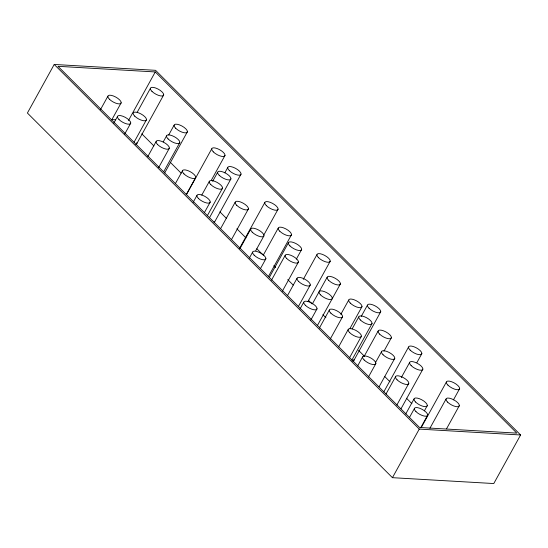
<?xml version="1.0" encoding="UTF-8"?>
<svg xmlns="http://www.w3.org/2000/svg" width="548" height="548" viewBox="0 0 548 548"><rect width="100%" height="100%" fill="white"/><g stroke="black" fill="none" stroke-linecap="round" stroke-linejoin="round"><path stroke-width="0.82" d="M54.218 64.452L27.4 113.025L392.437 477.678L493.782 483.548L520.6 434.975L155.564 70.322L54.218 64.452L419.247 429.098L520.6 434.975M100.428 109.723L107.853 96.27M111.676 120.019L121.17 102.825M113.717 123.307L117.43 116.58M128.465 120.519L155.276 71.946L516.833 433.119L419.535 427.481L57.978 66.308L155.276 71.946M124.554 134.349L130.739 123.136M137.178 112.299L150.378 88.386M134.089 142.151L146.467 119.731M136.877 143.514L163.688 94.941M147.809 156.564L156.064 141.617M163.215 141.939L166.517 135.959M168.716 134.966L174.072 125.245M158.646 167.599L169.373 148.172M163.736 171.661L179.826 142.514M164.695 172.908L187.389 131.801M175.374 183.621L182.388 170.914M186.21 194.663L195.698 177.47M186.539 194.471L211.706 148.885M193.184 202.26L196.896 195.533M201.787 195.061L209.213 181.607M211.405 180.1L225.016 155.44M212.679 181.278L217.625 172.312M224.838 172.819L227.728 167.585M204.431 212.549L210.206 202.089M207.26 215.816L222.522 188.163M209.487 217.727L230.941 178.867M241.038 174.141L214.22 222.714A7.473 2.774 28.9 0 0 214.131 221.865M220.693 228.468L235.133 202.315M231.53 239.51L248.443 208.87M239.599 248.237L264.759 202.65M239.942 248.648L250.669 229.215M249.285 258.183L252.58 252.203M264.047 234.613L278.076 209.206M255.724 250.717L263.978 235.77M263.307 255.115L278.165 228.215M260.533 268.472L265.896 258.759M268.369 276.617L291.474 234.77M269.376 277.302L288.351 242.922M271.493 280.172L285.104 255.512M296.304 259.197L301.66 249.477M282.33 291.214L298.413 262.067M287.481 295.605L296.968 278.418M303.297 279.336L316.915 254.676M298.317 306.64L310.278 284.967M300.009 308.969L303.722 302.243M307.949 301.585L330.225 261.225M312.394 303.839L327.081 277.363M310.846 320.011L317.032 308.798M317.429 325.464L340.39 283.919M319.368 328.101L329.266 310.161M340.849 314.292L348.686 300.092M330.204 339.137L342.582 316.717M338.616 346.87L348.103 329.684M350.035 328.321L361.995 306.647M352.138 328.923L358.741 316.963M361.235 316.415L367.427 305.202M349.453 357.913L361.413 336.239M351.837 360.139L372.051 323.519M353.926 360.337L380.737 311.757M357.611 365.975L362.557 357.001M364.043 356.563L378.072 331.15M375.702 362.242L381.476 351.782M368.448 377.01L375.873 363.557M383.956 351.158L391.382 337.705M379.113 386.737L394.786 358.337M383.778 391.936L408.527 347.096M386.004 394.026L395.492 376.832M401.314 377.558L409.562 362.612M416.891 362.618L421.844 353.652M396.841 405.061L408.801 383.388M401.013 408.774L422.878 369.167M405.732 413.987L413.98 399.04M409.404 417.576L414.357 408.609M424.405 410.829L427.289 405.595M392.437 477.678L419.247 429.098M420.652 427.865L427.666 415.165M421.159 427.714L446.325 382.127M429.913 428.262L446.004 399.115M453.449 399.889L459.635 388.683M446.524 428.837L459.313 405.671M111.395 119.533L115.662 119.779M141.788 133.828L153.899 145.926M170.25 162.263L181.148 173.154M219.912 211.871L226.571 218.529M236.866 228.811L245.956 237.887M256.854 248.778L262.91 254.827M273.815 265.718L275.63 267.534M287.741 279.631L293.194 285.076M308.332 300.201L311.963 303.832M322.868 314.716L325.896 317.744M358.598 350.412L364.653 356.46M384.641 376.428L390.094 381.874M406.445 398.204L411.897 403.65M136.781 142.665A7.473 2.774 28.9 0 1 135.726 144.508M353.83 359.481A7.473 2.774 28.9 0 1 352.775 361.324M349.693 332.663A7.473 2.774 28.9 0 0 361.057 336.869A7.473 2.774 28.9 0 0 353.529 329.348A7.473 2.774 28.9 0 0 349.693 332.663M350.275 303.078A7.473 2.774 28.9 0 0 361.639 307.277A7.473 2.774 28.9 0 0 354.111 299.756A7.473 2.774 28.9 0 0 350.275 303.078M252.258 232.201A7.473 2.774 28.9 0 0 263.622 236.4A7.473 2.774 28.9 0 0 256.094 228.886A7.473 2.774 28.9 0 0 252.258 232.201M219.214 175.292A7.473 2.774 28.9 0 0 230.578 179.491A7.473 2.774 28.9 0 0 223.057 171.976A7.473 2.774 28.9 0 0 219.214 175.292M157.646 144.597A7.473 2.774 28.9 0 0 169.017 148.796A7.473 2.774 28.9 0 0 161.489 141.281A7.473 2.774 28.9 0 0 157.646 144.597M397.081 379.819A7.473 2.774 28.9 0 0 408.445 384.018A7.473 2.774 28.9 0 0 400.917 376.497A7.473 2.774 28.9 0 0 397.081 379.819M447.586 402.102A7.473 2.774 28.9 0 0 458.957 406.301A7.473 2.774 28.9 0 0 451.429 398.78A7.473 2.774 28.9 0 0 447.586 402.102M298.557 281.398A7.473 2.774 28.9 0 0 309.921 285.597A7.473 2.774 28.9 0 0 302.393 278.083A7.473 2.774 28.9 0 0 298.557 281.398M236.722 205.294A7.473 2.774 28.9 0 0 248.086 209.494A7.473 2.774 28.9 0 0 240.558 201.979A7.473 2.774 28.9 0 0 236.722 205.294M175.661 128.232A7.473 2.774 28.9 0 0 187.026 132.431A7.473 2.774 28.9 0 0 179.504 124.91A7.473 2.774 28.9 0 0 175.661 128.232M411.151 365.598A7.473 2.774 28.9 0 0 422.515 369.797A7.473 2.774 28.9 0 0 414.987 362.276A7.473 2.774 28.9 0 0 411.151 365.598M379.654 334.136A7.473 2.774 28.9 0 0 391.025 338.335A7.473 2.774 28.9 0 0 383.497 330.814A7.473 2.774 28.9 0 0 379.654 334.136M318.504 257.656A7.473 2.774 28.9 0 0 329.869 261.855A7.473 2.774 28.9 0 0 322.34 254.341A7.473 2.774 28.9 0 0 318.504 257.656M279.754 231.201A7.473 2.774 28.9 0 0 291.118 235.4A7.473 2.774 28.9 0 0 283.59 227.879A7.473 2.774 28.9 0 0 279.754 231.201M183.977 173.901A7.473 2.774 28.9 0 0 195.341 178.1A7.473 2.774 28.9 0 0 187.813 170.586A7.473 2.774 28.9 0 0 183.977 173.901M415.946 411.589A7.473 2.774 28.9 0 0 427.31 415.795A7.473 2.774 28.9 0 0 419.782 408.274A7.473 2.774 28.9 0 0 415.946 411.589M447.915 385.114A7.473 2.774 28.9 0 0 459.279 389.313A7.473 2.774 28.9 0 0 451.751 381.792A7.473 2.774 28.9 0 0 447.915 385.114M254.169 255.183A7.473 2.774 28.9 0 0 265.533 259.382A7.473 2.774 28.9 0 0 258.012 251.868A7.473 2.774 28.9 0 0 254.169 255.183M213.295 151.871A7.473 2.774 28.9 0 0 224.659 156.07A7.473 2.774 28.9 0 0 217.131 148.549A7.473 2.774 28.9 0 0 213.295 151.871M109.442 99.257A7.473 2.774 28.9 0 0 120.807 103.456A7.473 2.774 28.9 0 0 113.278 95.934A7.473 2.774 28.9 0 0 109.442 99.257M364.146 359.988A7.473 2.774 28.9 0 0 375.51 364.187A7.473 2.774 28.9 0 0 367.989 356.666A7.473 2.774 28.9 0 0 364.146 359.988M369.016 308.188A7.473 2.774 28.9 0 0 380.38 312.387A7.473 2.774 28.9 0 0 372.852 304.866A7.473 2.774 28.9 0 0 369.016 308.188M266.349 205.63A7.473 2.774 28.9 0 0 277.713 209.836A7.473 2.774 28.9 0 0 270.191 202.315A7.473 2.774 28.9 0 0 266.349 205.63M119.019 119.567A7.473 2.774 28.9 0 0 130.383 123.766A7.473 2.774 28.9 0 0 122.855 116.245A7.473 2.774 28.9 0 0 119.019 119.567M151.967 91.372A7.473 2.774 28.9 0 0 163.331 95.571A7.473 2.774 28.9 0 0 155.803 88.05A7.473 2.774 28.9 0 0 151.967 91.372M415.569 402.026A7.473 2.774 28.9 0 0 426.933 406.226A7.473 2.774 28.9 0 0 419.405 398.704A7.473 2.774 28.9 0 0 415.569 402.026M305.311 305.229A7.473 2.774 28.9 0 0 316.676 309.428A7.473 2.774 28.9 0 0 309.147 301.914A7.473 2.774 28.9 0 0 305.311 305.229M198.486 198.513A7.473 2.774 28.9 0 0 209.85 202.719A7.473 2.774 28.9 0 0 202.322 195.198A7.473 2.774 28.9 0 0 198.486 198.513M229.317 170.572A7.473 2.774 28.9 0 0 240.682 174.771A7.473 2.774 28.9 0 0 233.153 167.25A7.473 2.774 28.9 0 0 229.317 170.572M134.746 116.162A7.473 2.774 28.9 0 0 146.111 120.361A7.473 2.774 28.9 0 0 138.582 112.84A7.473 2.774 28.9 0 0 134.746 116.162M383.066 354.768A7.473 2.774 28.9 0 0 394.43 358.967A7.473 2.774 28.9 0 0 386.902 351.446A7.473 2.774 28.9 0 0 383.066 354.768M330.855 313.148A7.473 2.774 28.9 0 0 342.219 317.347A7.473 2.774 28.9 0 0 334.691 309.826A7.473 2.774 28.9 0 0 330.855 313.148M286.693 258.498A7.473 2.774 28.9 0 0 298.057 262.698A7.473 2.774 28.9 0 0 290.529 255.176A7.473 2.774 28.9 0 0 286.693 258.498M328.67 280.35A7.473 2.774 28.9 0 0 340.034 284.549A7.473 2.774 28.9 0 0 332.506 277.028A7.473 2.774 28.9 0 0 328.67 280.35M410.116 350.083A7.473 2.774 28.9 0 0 421.481 354.282A7.473 2.774 28.9 0 0 413.959 346.761A7.473 2.774 28.9 0 0 410.116 350.083M360.331 319.95A7.473 2.774 28.9 0 0 371.695 324.149A7.473 2.774 28.9 0 0 364.167 316.628A7.473 2.774 28.9 0 0 360.331 319.95M320.477 294.831A7.473 2.774 28.9 0 0 331.883 299.167A7.473 2.774 28.9 0 0 324.553 291.659A7.473 2.774 28.9 0 0 320.477 294.831M289.94 245.908A7.473 2.774 28.9 0 0 301.304 250.107A7.473 2.774 28.9 0 0 293.776 242.586A7.473 2.774 28.9 0 0 289.94 245.908M210.802 184.594A7.473 2.774 28.9 0 0 222.166 188.793A7.473 2.774 28.9 0 0 214.638 181.272A7.473 2.774 28.9 0 0 210.802 184.594M168.099 138.945A7.473 2.774 28.9 0 0 179.47 143.144A7.473 2.774 28.9 0 0 171.942 135.623A7.473 2.774 28.9 0 0 168.099 138.945"/></g></svg>
